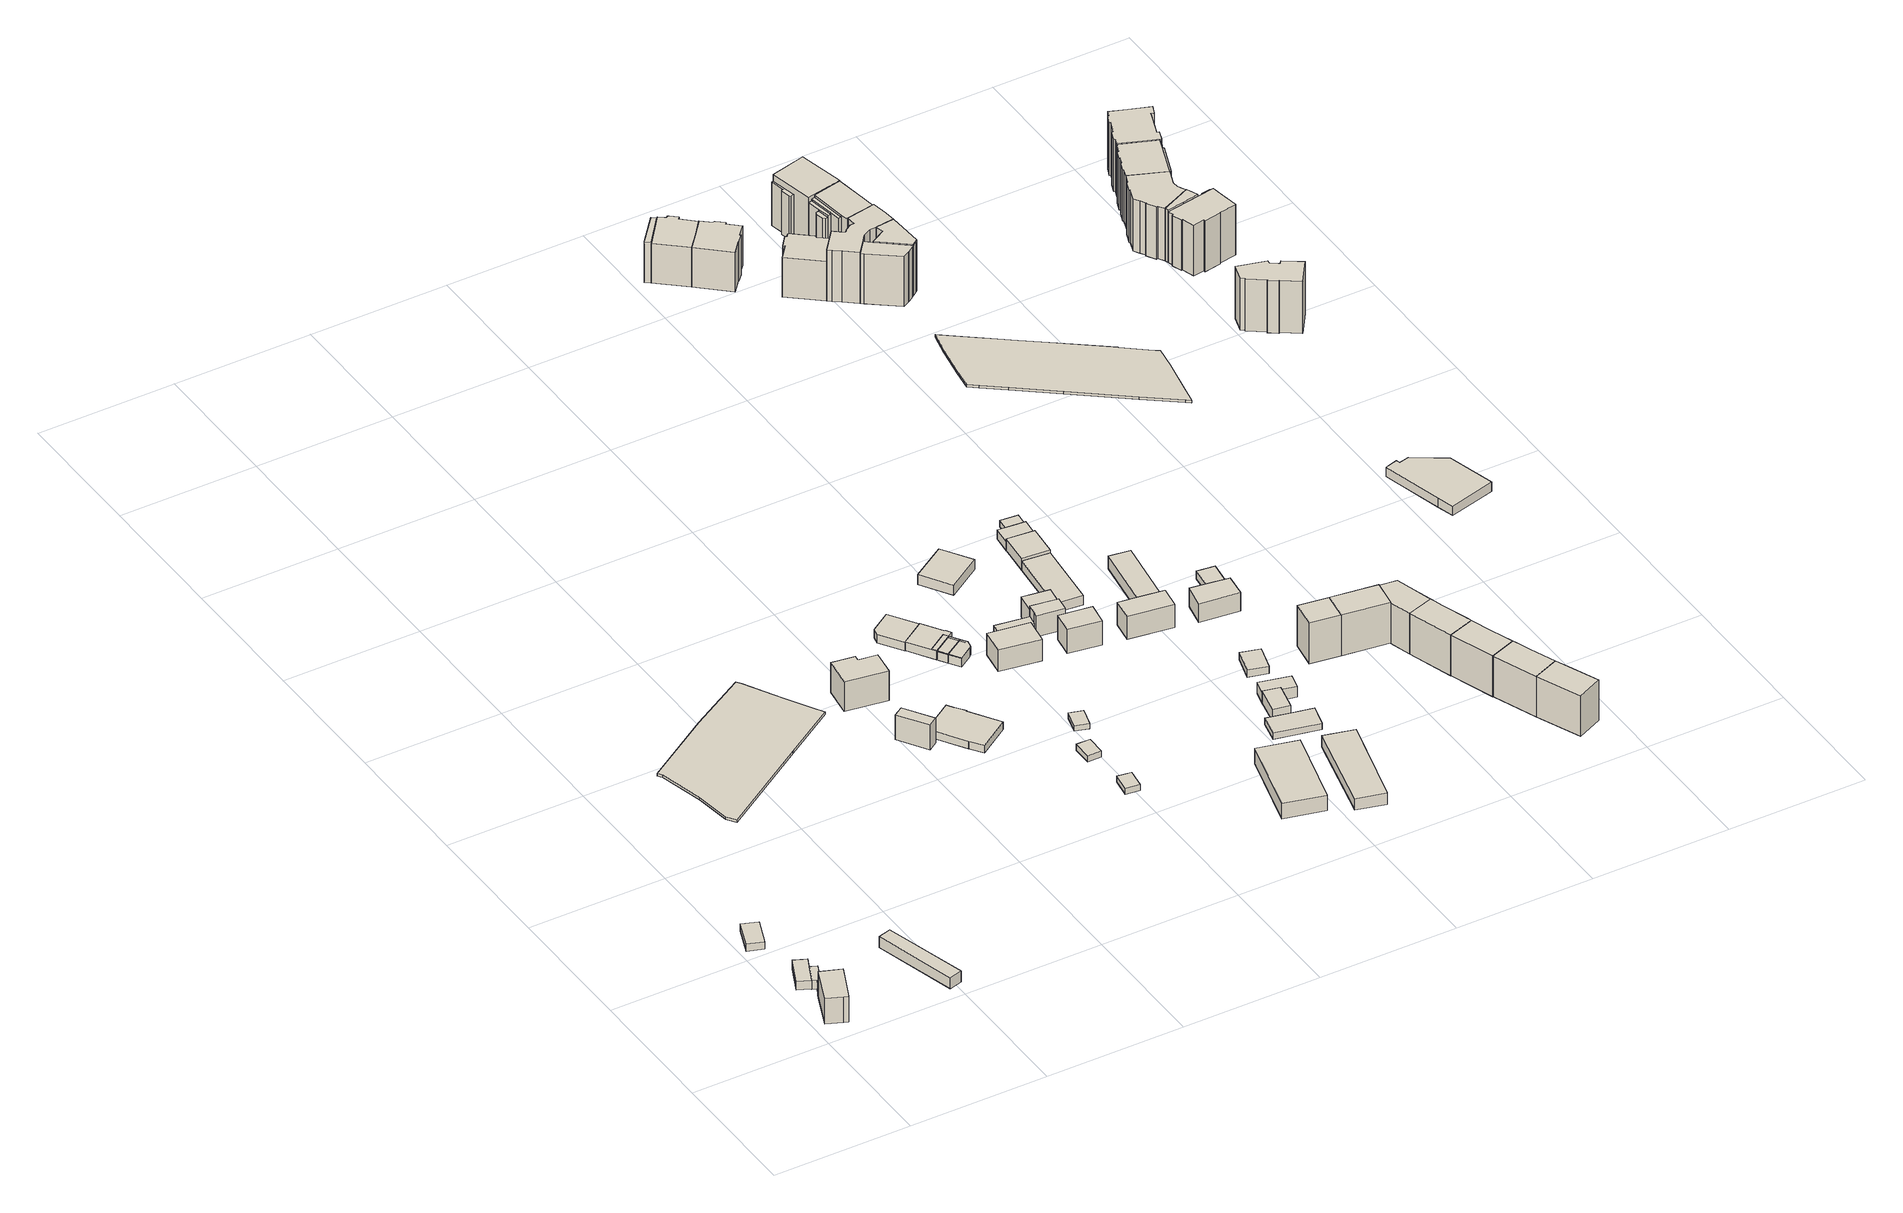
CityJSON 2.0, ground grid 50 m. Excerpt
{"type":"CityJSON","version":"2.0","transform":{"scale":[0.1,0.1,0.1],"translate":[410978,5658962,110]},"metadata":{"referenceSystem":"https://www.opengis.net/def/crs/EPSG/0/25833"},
"CityObjects":{
"building1":{"type":"Building","attributes":{"Dachtyp_tdc":"tdcPolyFlatRoof","Gemeindeschluessel":14612000,"Dachneigung":9.3,"QualitaetDacherkennung":70,"Geometrietyp2DReferenz":"3000","measuredHeight":10.8,"function":"31001_9998","roofType":"2100"},"geometry":[{"type":"Solid","lod":"1","boundaries":[[[[0,1,2,3,4]],[[5,6,7,8,9]],[[4,6,5,0]],[[3,7,6,4]],[[2,8,7,3]],[[1,9,8,2]],[[0,5,9,1]]]]}]},
"building2":{"type":"Building","attributes":{"Dachtyp_tdc":"tdcPolyFlatRoof","Gemeindeschluessel":14612000,"Dachneigung":4.82,"QualitaetDacherkennung":86,"Geometrietyp2DReferenz":"3000","measuredHeight":3.58,"function":"31001_2463","roofType":"2100"},"geometry":[{"type":"Solid","lod":"1","boundaries":[[[[10,11,12,13,14]],[[15,16,17,18,19]],[[14,16,15,10]],[[13,17,16,14]],[[12,18,17,13]],[[11,19,18,12]],[[10,15,19,11]]]]}]},
"building3":{"type":"Building","attributes":{"Dachtyp_tdc":"tdcPolyFlatRoof","Gemeindeschluessel":14612000,"Dachneigung":3.99,"QualitaetDacherkennung":54,"Geometrietyp2DReferenz":"3000","measuredHeight":3.88,"function":"31001_2000","roofType":"2100"},"geometry":[{"type":"Solid","lod":"1","boundaries":[[[[20,21,22,23,24,25,26,27,28]],[[29,30,31,32,33,34,35,36,37]],[[28,30,29,20]],[[27,31,30,28]],[[26,32,31,27]],[[25,33,32,26]],[[24,34,33,25]],[[23,35,34,24]],[[22,36,35,23]],[[21,37,36,22]],[[20,29,37,21]]]]}]},
"building4":{"type":"Building","attributes":{"Dachtyp_tdc":"tdcPolyFlatRoof","Gemeindeschluessel":14612000,"Dachneigung":4.77,"QualitaetDacherkennung":77,"Geometrietyp2DReferenz":"3000","measuredHeight":3,"function":"31001_9998","roofType":"2100"},"geometry":[{"type":"Solid","lod":"1","boundaries":[[[[38,39,40,41]],[[42,43,44,45]],[[41,43,42,38]],[[40,44,43,41]],[[39,45,44,40]],[[38,42,45,39]]]]}]},
"building5":{"type":"Building","attributes":{"Gemeindeschluessel":14612000,"Dachneigung":63.95,"Dachorientierung":164.66,"MittlereTraufHoehe":118.32,"QualitaetDacherkennung":100,"ObjektHoehe":4.89,"BodenHoehe":114.62,"Geometrietyp2DReferenz":"3000","AbsoluteHoehe":119.51,"Dachflaeche":168.24,"measuredHeight":4.89,"function":"31001_9998","roofType":"3100","storeysAboveGround":2},"geometry":[{"type":"Solid","lod":"1","boundaries":[[[[46,47,48,49]],[[50,51,52,53]],[[49,51,50,46]],[[48,52,51,49]],[[47,53,52,48]],[[46,50,53,47]]]]}]},
"building6":{"type":"Building","attributes":{"Stand_DGM":"2016","Stand_Basis-DLM":"2021","Gemeindeschluessel":"14612000","ObjektHoehe":1,"Stand_Laserscan":"2016","BodenHoehe":115.1,"Stand_3D-Stadtmodell":"2023","Geometrietyp2DReferenz":3000,"AbsoluteHoehe":116.1,"measuredHeight":1,"function":"53001_1800","roofType":"9999"},"geometry":[{"type":"Solid","lod":"1","boundaries":[[[[54,55,56,57,58,59,60,61,62,63,64,65]],[[66,67,68,69,70,71,72,73,74,75,76,77]],[[65,67,66,54]],[[64,68,67,65]],[[63,69,68,64]],[[62,70,69,63]],[[61,71,70,62]],[[60,72,71,61]],[[59,73,72,60]],[[58,74,73,59]],[[57,75,74,58]],[[56,76,75,57]],[[55,77,76,56]],[[54,66,77,55]]]]}]},
"building7":{"type":"Building","attributes":{"Dachtyp_tdc":"tdcFreeFormRoof","Gemeindeschluessel":14612000,"Dachneigung":19.85,"QualitaetDacherkennung":76,"Geometrietyp2DReferenz":"3000","measuredHeight":10.21,"function":"31001_9998","roofType":"5000"},"geometry":[{"type":"Solid","lod":"1","boundaries":[[[[78,79,80,81,82]],[[83,84,85,86,87]],[[82,84,83,78]],[[81,85,84,82]],[[80,86,85,81]],[[79,87,86,80]],[[78,83,87,79]]]]}]},
"building8":{"type":"Building","attributes":{"Dachtyp_tdc":"tdcFreeFormRoof","Gemeindeschluessel":14612000,"Dachneigung":33.73,"QualitaetDacherkennung":80,"Geometrietyp2DReferenz":"3000","measuredHeight":13.21,"function":"31001_9998","roofType":"5000"},"geometry":[{"type":"Solid","lod":"1","boundaries":[[[[88,89,90,91,92,93,94]],[[95,96,97,98,99,100,101]],[[94,96,95,88]],[[93,97,96,94]],[[92,98,97,93]],[[91,99,98,92]],[[90,100,99,91]],[[89,101,100,90]],[[88,95,101,89]]]]}]},
"building9":{"type":"Building","attributes":{"Dachtyp_tdc":"tdcPolyFlatRoof","Gemeindeschluessel":14612000,"Dachneigung":6.18,"QualitaetDacherkennung":59,"Geometrietyp2DReferenz":"3000","measuredHeight":3.46,"function":"31001_9998","roofType":"2100"},"geometry":[{"type":"Solid","lod":"1","boundaries":[[[[102,103,104,105,106]],[[107,108,109,110,111]],[[106,108,107,102]],[[105,109,108,106]],[[104,110,109,105]],[[103,111,110,104]],[[102,107,111,103]]]]}]},
"building10":{"type":"Building","attributes":{"Dachtyp_tdc":"tdcPolyFlatRoof","Gemeindeschluessel":14612000,"Dachneigung":0,"QualitaetDacherkennung":0,"Geometrietyp2DReferenz":"3000","BezugspunktDach":"2000","measuredHeight":3,"function":"31001_9998"},"geometry":[{"type":"Solid","lod":"1","boundaries":[[[[112,113,114,115,116,117,118,119,120,121]],[[122,123,124,125,126,127,128,129,130,131]],[[121,123,122,112]],[[120,124,123,121]],[[119,125,124,120]],[[118,126,125,119]],[[117,127,126,118]],[[116,128,127,117]],[[115,129,128,116]],[[114,130,129,115]],[[113,131,130,114]],[[112,122,131,113]]]]}]},
"building11":{"type":"Building","attributes":{"Dachtyp_tdc":"tdcPolyFlatRoof","Gemeindeschluessel":14612000,"Dachneigung":2.99,"QualitaetDacherkennung":82,"Geometrietyp2DReferenz":"3000","measuredHeight":2.44,"function":"31001_9998","roofType":"2100"},"geometry":[{"type":"Solid","lod":"1","boundaries":[[[[132,133,134,135]],[[136,137,138,139]],[[135,137,136,132]],[[134,138,137,135]],[[133,139,138,134]],[[132,136,139,133]]]]}]},
"building12":{"type":"Building","attributes":{"Dachtyp_tdc":"tdcGableRoof","Gemeindeschluessel":14612000,"Dachneigung":15.56,"QualitaetDacherkennung":71,"Geometrietyp2DReferenz":"3000","measuredHeight":3.1,"function":"31001_9998","roofType":"3100"},"geometry":[{"type":"Solid","lod":"1","boundaries":[[[[140,141,142,143]],[[144,145,146,147]],[[143,145,144,140]],[[142,146,145,143]],[[141,147,146,142]],[[140,144,147,141]]]]}]},
"building13":{"type":"Building","attributes":{"Dachtyp_tdc":"tdcPolyFlatRoof","Gemeindeschluessel":14612000,"Dachneigung":0,"QualitaetDacherkennung":63,"Geometrietyp2DReferenz":"3000","measuredHeight":3.49,"function":"31001_9998","roofType":"1000"},"geometry":[{"type":"Solid","lod":"1","boundaries":[[[[148,149,150,151,152]],[[153,154,155,156,157]],[[152,154,153,148]],[[151,155,154,152]],[[150,156,155,151]],[[149,157,156,150]],[[148,153,157,149]]]]}]},
"building14":{"type":"Building","attributes":{"Gemeindeschluessel":14612000,"Geometrietyp2DReferenz":"3000","function":"31001_9998","roofType":"9999"},"children":["building14-1","building14-2"]},
"building14-1":{"type":"BuildingPart","attributes":{"Dachtyp_tdc":"tdcPolyFlatRoof","Dachneigung":3.16,"QualitaetDacherkennung":79,"Geometrietyp2DReferenz":"3000","measuredHeight":3.75,"roofType":"2100"},"parents":["building14"],"geometry":[{"type":"Solid","lod":"1","boundaries":[[[[158,159,160,161,162,163,164]],[[165,166,167,168,169,170,171]],[[164,166,165,158]],[[163,167,166,164]],[[162,168,167,163]],[[161,169,168,162]],[[160,170,169,161]],[[159,171,170,160]],[[158,165,171,159]]]]}]},
"building14-2":{"type":"BuildingPart","attributes":{"Dachtyp_tdc":"tdcPolyFlatRoof","Dachneigung":0,"QualitaetDacherkennung":33,"Geometrietyp2DReferenz":"3000","measuredHeight":3.38,"roofType":"1000"},"parents":["building14"],"geometry":[{"type":"Solid","lod":"1","boundaries":[[[[172,173,174,175,176]],[[177,170,169,178,179]],[[176,170,177,172]],[[175,169,170,176]],[[174,178,169,175]],[[173,179,178,174]],[[172,177,179,173]]]]}]},
"building15":{"type":"Building","attributes":{"Gemeindeschluessel":14612000,"Dachneigung":90,"Dachorientierung":0,"MittlereTraufHoehe":114.57,"QualitaetDacherkennung":99,"ObjektHoehe":3.33,"BodenHoehe":111.24,"Geometrietyp2DReferenz":"3000","AbsoluteHoehe":114.57,"Dachflaeche":49.45,"measuredHeight":3.33,"function":"31001_9998","roofType":"1000","storeysAboveGround":1},"geometry":[{"type":"Solid","lod":"1","boundaries":[[[[180,181,182,183]],[[184,185,186,187]],[[183,185,184,180]],[[182,186,185,183]],[[181,187,186,182]],[[180,184,187,181]]]]}]},
"building16":{"type":"Building","attributes":{"Dachtyp_tdc":"tdcGableRoof","Gemeindeschluessel":14612000,"Dachneigung":10.05,"QualitaetDacherkennung":52,"Geometrietyp2DReferenz":"3000","measuredHeight":2.53,"function":"31001_9998","roofType":"3100"},"geometry":[{"type":"Solid","lod":"1","boundaries":[[[[188,189,190,191]],[[192,193,194,195]],[[191,193,192,188]],[[190,194,193,191]],[[189,195,194,190]],[[188,192,195,189]]]]}]},
"building17":{"type":"Building","attributes":{"Gemeindeschluessel":14612000,"Dachneigung":90,"Dachorientierung":0,"MittlereTraufHoehe":114.57,"QualitaetDacherkennung":31,"ObjektHoehe":3.17,"BodenHoehe":111.41,"Geometrietyp2DReferenz":"3000","AbsoluteHoehe":114.57,"Dachflaeche":37.39,"measuredHeight":3.17,"function":"31001_9998","roofType":"1000","storeysAboveGround":1},"geometry":[{"type":"Solid","lod":"1","boundaries":[[[[180,196,197,198,181]],[[199,200,201,202,203]],[[181,200,199,180]],[[198,201,200,181]],[[197,202,201,198]],[[196,203,202,197]],[[180,199,203,196]]]]}]},
"building18":{"type":"Building","attributes":{"Dachtyp_tdc":"tdcHipRoof","Gemeindeschluessel":14612000,"Dachneigung":33.23,"QualitaetDacherkennung":88,"Geometrietyp2DReferenz":"3000","measuredHeight":10.03,"function":"31001_9998","roofType":"3200"},"geometry":[{"type":"Solid","lod":"1","boundaries":[[[[204,205,206,207]],[[208,209,210,211]],[[207,209,208,204]],[[206,210,209,207]],[[205,211,210,206]],[[204,208,211,205]]]]}]},
"building19":{"type":"Building","attributes":{"Dachtyp_tdc":"tdcPolyFlatRoof","Gemeindeschluessel":14612000,"Dachneigung":15.17,"QualitaetDacherkennung":68,"Geometrietyp2DReferenz":"3000","measuredHeight":4.68,"function":"31001_9998","roofType":"2100"},"geometry":[{"type":"Solid","lod":"1","boundaries":[[[[212,213,214,215,216]],[[217,218,219,220,221]],[[216,218,217,212]],[[215,219,218,216]],[[214,220,219,215]],[[213,221,220,214]],[[212,217,221,213]]]]}]},
"building20":{"type":"Building","attributes":{"Dachtyp_tdc":"tdcGableRoof","Gemeindeschluessel":14612000,"Dachneigung":10.01,"QualitaetDacherkennung":70,"Geometrietyp2DReferenz":"3000","measuredHeight":6.68,"function":"31001_2000","roofType":"3100"},"geometry":[{"type":"Solid","lod":"1","boundaries":[[[[222,223,224,225]],[[226,227,228,229]],[[225,227,226,222]],[[224,228,227,225]],[[223,229,228,224]],[[222,226,229,223]]]]}]},
"building21":{"type":"Building","attributes":{"Dachtyp_tdc":"tdcGableRoof","Gemeindeschluessel":14612000,"Dachneigung":13.99,"QualitaetDacherkennung":88,"Geometrietyp2DReferenz":"3000","measuredHeight":4.69,"function":"31001_9998","roofType":"3100"},"geometry":[{"type":"Solid","lod":"1","boundaries":[[[[230,231,232,233]],[[234,235,236,237]],[[233,235,234,230]],[[232,236,235,233]],[[231,237,236,232]],[[230,234,237,231]]]]}]},
"building22":{"type":"Building","attributes":{"Dachtyp_tdc":"tdcPolyFlatRoof","Gemeindeschluessel":14612000,"Dachneigung":30.68,"QualitaetDacherkennung":67,"Geometrietyp2DReferenz":"3000","measuredHeight":10.01,"function":"31001_9998","roofType":"2100"},"geometry":[{"type":"Solid","lod":"1","boundaries":[[[[238,239,240,241,242,243]],[[244,221,220,245,246,247]],[[243,221,244,238]],[[242,220,221,243]],[[241,245,220,242]],[[240,246,245,241]],[[239,247,246,240]],[[238,244,247,239]]]]}]},
"building23":{"type":"Building","attributes":{"Dachtyp_tdc":"tdcPolyFlatRoof","Gemeindeschluessel":14612000,"Dachneigung":22.84,"QualitaetDacherkennung":66,"Geometrietyp2DReferenz":"3000","measuredHeight":11.14,"function":"31001_9998","roofType":"2100"},"geometry":[{"type":"Solid","lod":"1","boundaries":[[[[248,249,250,251]],[[252,253,254,255]],[[251,253,252,248]],[[250,254,253,251]],[[249,255,254,250]],[[248,252,255,249]]]]}]},
"building24":{"type":"Building","attributes":{"Dachtyp_tdc":"tdcPolyFlatRoof","Gemeindeschluessel":14612000,"Dachneigung":15.05,"QualitaetDacherkennung":83,"Geometrietyp2DReferenz":"3000","measuredHeight":9.01,"function":"31001_9998","roofType":"2100"},"geometry":[{"type":"Solid","lod":"1","boundaries":[[[[256,257,258,259,260]],[[261,262,263,264,265]],[[260,262,261,256]],[[259,263,262,260]],[[258,264,263,259]],[[257,265,264,258]],[[256,261,265,257]]]]}]},
"building25":{"type":"Building","attributes":{"Dachtyp_tdc":"tdcPolyFlatRoof","Gemeindeschluessel":14612000,"Dachneigung":0,"QualitaetDacherkennung":96,"Geometrietyp2DReferenz":"3000","measuredHeight":4.38,"function":"31001_2000","roofType":"1000"},"geometry":[{"type":"Solid","lod":"1","boundaries":[[[[266,267,268,269]],[[270,271,272,273]],[[269,271,270,266]],[[268,272,271,269]],[[267,273,272,268]],[[266,270,273,267]]]]}]},
"building26":{"type":"Building","attributes":{"Dachtyp_tdc":"tdcPolyFlatRoof","Gemeindeschluessel":14612000,"Dachneigung":5.4,"QualitaetDacherkennung":76,"Geometrietyp2DReferenz":"3000","measuredHeight":2.83,"function":"31001_2000","roofType":"2100"},"geometry":[{"type":"Solid","lod":"1","boundaries":[[[[274,275,276,277,278,279]],[[280,281,282,283,284,285]],[[279,281,280,274]],[[278,282,281,279]],[[277,283,282,278]],[[276,284,283,277]],[[275,285,284,276]],[[274,280,285,275]]]]}]},
"building27":{"type":"Building","attributes":{"Dachtyp_tdc":"tdcGableRoof","Gemeindeschluessel":14612000,"Dachneigung":12.05,"QualitaetDacherkennung":86,"Geometrietyp2DReferenz":"3000","measuredHeight":5.23,"function":"31001_2000","roofType":"3100"},"geometry":[{"type":"Solid","lod":"1","boundaries":[[[[286,287,288,289]],[[290,291,292,293]],[[289,291,290,286]],[[288,292,291,289]],[[287,293,292,288]],[[286,290,293,287]]]]}]},
"building28":{"type":"Building","attributes":{"Dachtyp_tdc":"tdcPolyFlatRoof","Gemeindeschluessel":14612000,"Dachneigung":5.54,"QualitaetDacherkennung":93,"Geometrietyp2DReferenz":"3000","measuredHeight":4.15,"function":"31001_9998","roofType":"2100"},"geometry":[{"type":"Solid","lod":"1","boundaries":[[[[294,295,296,297]],[[298,299,300,301]],[[297,299,298,294]],[[296,300,299,297]],[[295,301,300,296]],[[294,298,301,295]]]]}]},
"building29":{"type":"Building","attributes":{"Dachtyp_tdc":"tdcFreeFormRoof","Gemeindeschluessel":14612000,"Dachneigung":37.17,"QualitaetDacherkennung":82,"Geometrietyp2DReferenz":"3000","measuredHeight":10.61,"function":"31001_9998","roofType":"5000"},"geometry":[{"type":"Solid","lod":"1","boundaries":[[[[302,303,304,305,306,307]],[[308,309,310,311,312,313]],[[307,309,308,302]],[[306,310,309,307]],[[305,311,310,306]],[[304,312,311,305]],[[303,313,312,304]],[[302,308,313,303]]]]}]},
"building30":{"type":"Building","attributes":{"Dachtyp_tdc":"tdcPolyFlatRoof","Gemeindeschluessel":14612000,"Dachneigung":0,"QualitaetDacherkennung":72,"Geometrietyp2DReferenz":"3000","measuredHeight":4.23,"function":"31001_2000","roofType":"1000"},"geometry":[{"type":"Solid","lod":"1","boundaries":[[[[314,315,316,317,318]],[[319,320,321,322,323]],[[318,320,319,314]],[[317,321,320,318]],[[316,322,321,317]],[[315,323,322,316]],[[314,319,323,315]]]]}]},
"building31":{"type":"Building","attributes":{"Dachtyp_tdc":"tdcGableRoof","Gemeindeschluessel":14612000,"Dachneigung":10.08,"QualitaetDacherkennung":90,"Geometrietyp2DReferenz":"3000","measuredHeight":5.21,"function":"31001_9998","roofType":"3100"},"geometry":[{"type":"Solid","lod":"1","boundaries":[[[[324,325,326,327]],[[301,300,328,329]],[[327,300,301,324]],[[326,328,300,327]],[[325,329,328,326]],[[324,301,329,325]]]]}]},
"building32":{"type":"Building","attributes":{"Dachtyp_tdc":"tdcPolyFlatRoof","Gemeindeschluessel":14612000,"Dachneigung":4.91,"QualitaetDacherkennung":85,"Geometrietyp2DReferenz":"3000","measuredHeight":4.19,"function":"31001_9998","roofType":"2100"},"geometry":[{"type":"Solid","lod":"1","boundaries":[[[[330,331,332,333,334,335]],[[336,337,338,339,340,341]],[[335,337,336,330]],[[334,338,337,335]],[[333,339,338,334]],[[332,340,339,333]],[[331,341,340,332]],[[330,336,341,331]]]]}]},
"building33":{"type":"Building","attributes":{"Dachtyp_tdc":"tdcPolyFlatRoof","Gemeindeschluessel":14612000,"Dachneigung":0,"QualitaetDacherkennung":85,"Geometrietyp2DReferenz":"3000","measuredHeight":2.85,"function":"31001_2000","roofType":"1000"},"geometry":[{"type":"Solid","lod":"1","boundaries":[[[[342,343,344,345]],[[346,347,348,349]],[[345,347,346,342]],[[344,348,347,345]],[[343,349,348,344]],[[342,346,349,343]]]]}]},
"building34":{"type":"Building","attributes":{"Dachtyp_tdc":"tdcPolyFlatRoof","Gemeindeschluessel":14612000,"Dachneigung":4.63,"QualitaetDacherkennung":83,"Geometrietyp2DReferenz":"3000","measuredHeight":2.75,"function":"31001_9998","roofType":"2100"},"geometry":[{"type":"Solid","lod":"1","boundaries":[[[[350,351,352,353,354]],[[339,355,356,357,340]],[[354,355,339,350]],[[353,356,355,354]],[[352,357,356,353]],[[351,340,357,352]],[[350,339,340,351]]]]}]},
"building35":{"type":"Building","attributes":{"Dachtyp_tdc":"tdcGableRoof","Gemeindeschluessel":14612000,"Dachneigung":37.66,"QualitaetDacherkennung":93,"Geometrietyp2DReferenz":"3000","measuredHeight":6.44,"function":"31001_9998","roofType":"3100"},"geometry":[{"type":"Solid","lod":"1","boundaries":[[[[358,359,360,361]],[[362,363,364,365]],[[361,363,362,358]],[[360,364,363,361]],[[359,365,364,360]],[[358,362,365,359]]]]}]},
"building36":{"type":"Building","attributes":{"Dachtyp_tdc":"tdcPolyFlatRoof","Gemeindeschluessel":14612000,"Dachneigung":0,"QualitaetDacherkennung":0,"Geometrietyp2DReferenz":"3000","BezugspunktDach":"2000","measuredHeight":7.37,"function":"31001_9998"},"geometry":[{"type":"Solid","lod":"1","boundaries":[[[[366,367,368,369,370]],[[371,372,373,374,375]],[[370,372,371,366]],[[369,373,372,370]],[[368,374,373,369]],[[367,375,374,368]],[[366,371,375,367]]]]}]},
"building37":{"type":"Building","attributes":{"Dachtyp_tdc":"tdcHipAndGableRoof","Gemeindeschluessel":14612000,"Dachneigung":46.5,"QualitaetDacherkennung":75,"Geometrietyp2DReferenz":"3000","measuredHeight":18.62,"function":"31001_9998","roofType":"5000"},"geometry":[{"type":"Solid","lod":"1","boundaries":[[[[376,377,378,379]],[[380,381,382,383]],[[379,381,380,376]],[[378,382,381,379]],[[377,383,382,378]],[[376,380,383,377]]]]}]},
"building38":{"type":"Building","attributes":{"Dachtyp_tdc":"tdcPolyFlatRoof","Gemeindeschluessel":14612000,"Dachneigung":0,"QualitaetDacherkennung":54,"Geometrietyp2DReferenz":"3000","measuredHeight":3,"function":"31001_9998","roofType":"1000"},"geometry":[{"type":"Solid","lod":"1","boundaries":[[[[384,385,386,387]],[[388,389,390,391]],[[387,389,388,384]],[[386,390,389,387]],[[385,391,390,386]],[[384,388,391,385]]]]}]},
"building39":{"type":"Building","attributes":{"Gemeindeschluessel":14612000,"Geometrietyp2DReferenz":"3000","function":"31001_9998","roofType":"9999"},"children":["building39-1","building39-2"]},
"building39-1":{"type":"BuildingPart","attributes":{"Dachtyp_tdc":"tdcGableRoof","Dachneigung":31.19,"QualitaetDacherkennung":63,"Geometrietyp2DReferenz":"3000","measuredHeight":18.06,"roofType":"3100"},"parents":["building39"],"geometry":[{"type":"Solid","lod":"1","boundaries":[[[[392,393,394,395,396,397,398,399,400,401,402,403,404]],[[405,406,407,408,409,410,411,412,413,414,415,416,417]],[[404,406,405,392]],[[403,407,406,404]],[[402,408,407,403]],[[401,409,408,402]],[[400,410,409,401]],[[399,411,410,400]],[[398,412,411,399]],[[397,413,412,398]],[[396,414,413,397]],[[395,415,414,396]],[[394,416,415,395]],[[393,417,416,394]],[[392,405,417,393]]]]}]},
"building39-2":{"type":"BuildingPart","attributes":{"Dachtyp_tdc":"tdcFreeFormRoof","Dachneigung":30.19,"QualitaetDacherkennung":47,"Geometrietyp2DReferenz":"3000","measuredHeight":18.04,"roofType":"5000"},"parents":["building39"],"geometry":[{"type":"Solid","lod":"1","boundaries":[[[[418,419,420,421,422]],[[414,423,424,425,416]],[[422,423,414,418]],[[421,424,423,422]],[[420,425,424,421]],[[419,416,425,420]],[[418,414,416,419]]]]}]},
"building40":{"type":"Building","attributes":{"Dachtyp_tdc":"tdcGableRoof","Gemeindeschluessel":14612000,"Dachneigung":46.28,"QualitaetDacherkennung":64,"Geometrietyp2DReferenz":"3000","measuredHeight":18.63,"function":"31001_9998","roofType":"3100"},"geometry":[{"type":"Solid","lod":"1","boundaries":[[[[426,427,428,429]],[[430,380,383,431]],[[429,380,430,426]],[[428,383,380,429]],[[427,431,383,428]],[[426,430,431,427]]]]}]},
"building41":{"type":"Building","attributes":{"Dachtyp_tdc":"tdcHipAndGableRoof","Gemeindeschluessel":14612000,"Dachneigung":31.04,"QualitaetDacherkennung":56,"Geometrietyp2DReferenz":"3000","measuredHeight":18.06,"function":"31001_9998","roofType":"5000"},"geometry":[{"type":"Solid","lod":"1","boundaries":[[[[432,433,434,435,436,437,438,439,440,441,442,443,444,445,446]],[[411,447,448,449,450,451,452,453,454,455,456,457,458,413,412]],[[446,447,411,432]],[[445,448,447,446]],[[444,449,448,445]],[[443,450,449,444]],[[442,451,450,443]],[[441,452,451,442]],[[440,453,452,441]],[[439,454,453,440]],[[438,455,454,439]],[[437,456,455,438]],[[436,457,456,437]],[[435,458,457,436]],[[434,413,458,435]],[[433,412,413,434]],[[432,411,412,433]]]]}]},
"building42":{"type":"Building","attributes":{"Dachtyp_tdc":"tdcFreeFormRoof","Gemeindeschluessel":14612000,"Dachneigung":46.42,"QualitaetDacherkennung":66,"Geometrietyp2DReferenz":"3000","measuredHeight":18.73,"function":"31001_9998","roofType":"5000"},"geometry":[{"type":"Solid","lod":"1","boundaries":[[[[459,460,461,462,463,464]],[[465,466,467,468,469,470]],[[464,466,465,459]],[[463,467,466,464]],[[462,468,467,463]],[[461,469,468,462]],[[460,470,469,461]],[[459,465,470,460]]]]}]},
"building43":{"type":"Building","attributes":{"Dachtyp_tdc":"tdcGableRoof","Gemeindeschluessel":14612000,"Dachneigung":46.63,"QualitaetDacherkennung":65,"Geometrietyp2DReferenz":"3000","measuredHeight":18.68,"function":"31001_9998","roofType":"3100"},"geometry":[{"type":"Solid","lod":"1","boundaries":[[[[471,472,473,474,461,460]],[[475,476,477,478,479,480]],[[460,476,475,471]],[[461,477,476,460]],[[474,478,477,461]],[[473,479,478,474]],[[472,480,479,473]],[[471,475,480,472]]]]}]},
"building44":{"type":"Building","attributes":{"Dachtyp_tdc":"tdcFreeFormRoof","Gemeindeschluessel":14612000,"Dachneigung":46.8,"QualitaetDacherkennung":55,"Geometrietyp2DReferenz":"3000","measuredHeight":18.44,"function":"31001_9998","roofType":"5000"},"geometry":[{"type":"Solid","lod":"1","boundaries":[[[[481,482,483,484,485,486]],[[487,488,489,490,466,465]],[[486,488,487,481]],[[485,489,488,486]],[[484,490,489,485]],[[483,466,490,484]],[[482,465,466,483]],[[481,487,465,482]]]]}]},
"building45":{"type":"Building","attributes":{"Dachtyp_tdc":"tdcFreeFormRoof","Gemeindeschluessel":14612000,"Dachneigung":46.51,"QualitaetDacherkennung":65,"Geometrietyp2DReferenz":"3000","measuredHeight":18.64,"function":"31001_9998","roofType":"5000"},"geometry":[{"type":"Solid","lod":"1","boundaries":[[[[491,492,493,494,495,496,497]],[[498,499,500,501,502,503,504]],[[497,499,498,491]],[[496,500,499,497]],[[495,501,500,496]],[[494,502,501,495]],[[493,503,502,494]],[[492,504,503,493]],[[491,498,504,492]]]]}]},
"building46":{"type":"Building","attributes":{"Dachtyp_tdc":"tdcGableRoof","Gemeindeschluessel":14612000,"Dachneigung":45.55,"QualitaetDacherkennung":65,"Geometrietyp2DReferenz":"3000","measuredHeight":18.66,"function":"31001_9998","roofType":"3100"},"geometry":[{"type":"Solid","lod":"1","boundaries":[[[[491,505,506,507,508,492]],[[498,504,509,510,511,512]],[[492,504,498,491]],[[508,509,504,492]],[[507,510,509,508]],[[506,511,510,507]],[[505,512,511,506]],[[491,498,512,505]]]]}]},
"building47":{"type":"Building","attributes":{"Dachtyp_tdc":"tdcFreeFormRoof","Gemeindeschluessel":14612000,"Dachneigung":29,"QualitaetDacherkennung":62,"Geometrietyp2DReferenz":"3000","measuredHeight":17.54,"function":"31001_9998","roofType":"5000"},"geometry":[{"type":"Solid","lod":"1","boundaries":[[[[513,514,515,516,517,518,519,520,521,522,523,524,525,526]],[[527,528,529,530,531,532,533,534,535,536,537,538,539,540]],[[526,528,527,513]],[[525,529,528,526]],[[524,530,529,525]],[[523,531,530,524]],[[522,532,531,523]],[[521,533,532,522]],[[520,534,533,521]],[[519,535,534,520]],[[518,536,535,519]],[[517,537,536,518]],[[516,538,537,517]],[[515,539,538,516]],[[514,540,539,515]],[[513,527,540,514]]]]}]},
"building48":{"type":"Building","attributes":{"Dachtyp_tdc":"tdcFreeFormRoof","Gemeindeschluessel":14612000,"Dachneigung":43.01,"QualitaetDacherkennung":16,"Geometrietyp2DReferenz":"3000","measuredHeight":22.32,"function":"31001_9998","roofType":"5000"},"geometry":[{"type":"Solid","lod":"1","boundaries":[[[[541,542,543,544,545,546,547,548,549,550,551,552,553,554,555,556,557]],[[558,559,560,561,562,563,564,565,566,567,568,538,537,569,570,571,572]],[[557,559,558,541]],[[556,560,559,557]],[[555,561,560,556]],[[554,562,561,555]],[[553,563,562,554]],[[552,564,563,553]],[[551,565,564,552]],[[550,566,565,551]],[[549,567,566,550]],[[548,568,567,549]],[[547,538,568,548]],[[546,537,538,547]],[[545,569,537,546]],[[544,570,569,545]],[[543,571,570,544]],[[542,572,571,543]],[[541,558,572,542]]]]}]},
"building49":{"type":"Building","attributes":{"Gemeindeschluessel":14612000,"Geometrietyp2DReferenz":"3000","function":"31001_9998","roofType":"9999"},"children":["building49-1","building49-2"]},
"building49-1":{"type":"BuildingPart","attributes":{"Dachtyp_tdc":"tdcHipAndGableRoof","Dachneigung":33.82,"QualitaetDacherkennung":53,"Geometrietyp2DReferenz":"3000","measuredHeight":21.51,"roofType":"5000"},"parents":["building49"],"geometry":[{"type":"Solid","lod":"1","boundaries":[[[[573,574,575,576,577,578,579,580,581,582,583,584,585]],[[586,565,587,588,589,590,591,592,593,594,595,596,566]],[[585,565,586,573]],[[584,587,565,585]],[[583,588,587,584]],[[582,589,588,583]],[[581,590,589,582]],[[580,591,590,581]],[[579,592,591,580]],[[578,593,592,579]],[[577,594,593,578]],[[576,595,594,577]],[[575,596,595,576]],[[574,566,596,575]],[[573,586,566,574]]]]}]},
"building49-2":{"type":"BuildingPart","attributes":{"Dachtyp_tdc":"tdcFreeFormRoof","Dachneigung":46.9,"QualitaetDacherkennung":15,"Geometrietyp2DReferenz":"3000","measuredHeight":22.3,"roofType":"5000"},"parents":["building49"],"geometry":[{"type":"Solid","lod":"1","boundaries":[[[[555,554,597,598,599,600,601,602]],[[561,603,589,604,588,587,605,562]],[[602,603,561,555]],[[601,589,603,602]],[[600,604,589,601]],[[599,588,604,600]],[[598,587,588,599]],[[597,605,587,598]],[[554,562,605,597]],[[555,561,562,554]]]]}]},
"building50":{"type":"Building","attributes":{"Stand_DGM":"2016","Stand_Basis-DLM":"2021","Gemeindeschluessel":"14612000","ObjektHoehe":1,"Stand_Laserscan":"2016","BodenHoehe":113.62,"Stand_3D-Stadtmodell":"2023","Geometrietyp2DReferenz":3000,"AbsoluteHoehe":114.62,"measuredHeight":1,"function":"53001_1800","roofType":"9999"},"geometry":[{"type":"Solid","lod":"1","boundaries":[[[[606,607,608,609,610,611,612,613,614,615,616,617,618,619,620,621,622,623,624,625]],[[626,627,628,629,630,631,632,633,634,635,636,637,638,639,640,641,642,643,644,645]],[[625,627,626,606]],[[624,628,627,625]],[[623,629,628,624]],[[622,630,629,623]],[[621,631,630,622]],[[620,632,631,621]],[[619,633,632,620]],[[618,634,633,619]],[[617,635,634,618]],[[616,636,635,617]],[[615,637,636,616]],[[614,638,637,615]],[[613,639,638,614]],[[612,640,639,613]],[[611,641,640,612]],[[610,642,641,611]],[[609,643,642,610]],[[608,644,643,609]],[[607,645,644,608]],[[606,626,645,607]]]]}]},
"building51":{"type":"Building","attributes":{"Gemeindeschluessel":14612000,"Geometrietyp2DReferenz":"3000","function":"31001_9998","roofType":"9999"},"children":["building51-1","building51-2","building51-3","building51-4"]},
"building51-1":{"type":"BuildingPart","attributes":{"Dachtyp_tdc":"tdcGableRoof","Dachneigung":32.2,"QualitaetDacherkennung":70,"Geometrietyp2DReferenz":"3000","measuredHeight":21.59,"roofType":"3100"},"parents":["building51"],"geometry":[{"type":"Solid","lod":"1","boundaries":[[[[646,647,648,649,650]],[[559,558,651,652,653]],[[650,558,559,646]],[[649,651,558,650]],[[648,652,651,649]],[[647,653,652,648]],[[646,559,653,647]]]]}]},
"building51-2":{"type":"BuildingPart","attributes":{"Dachtyp_tdc":"tdcPolyFlatRoof","Dachneigung":32.59,"QualitaetDacherkennung":52,"Geometrietyp2DReferenz":"3000","measuredHeight":18.29,"roofType":"2100"},"parents":["building51"],"geometry":[{"type":"Solid","lod":"1","boundaries":[[[[654,655,656,657,658]],[[659,660,661,662,663]],[[658,660,659,654]],[[657,661,660,658]],[[656,662,661,657]],[[655,663,662,656]],[[654,659,663,655]]]]}]},
"building51-3":{"type":"BuildingPart","attributes":{"Dachtyp_tdc":"tdcFreeFormRoof","Dachneigung":47.31,"QualitaetDacherkennung":24,"Geometrietyp2DReferenz":"3000","measuredHeight":17.57,"roofType":"5000"},"parents":["building51"],"geometry":[{"type":"Solid","lod":"1","boundaries":[[[[664,665,666,667,668,669]],[[670,671,661,660,672,673]],[[669,671,670,664]],[[668,661,671,669]],[[667,660,661,668]],[[666,672,660,667]],[[665,673,672,666]],[[664,670,673,665]]]]}]},
"building51-4":{"type":"BuildingPart","attributes":{"Dachtyp_tdc":"tdcPolyFlatRoof","Dachneigung":33.62,"QualitaetDacherkennung":45,"Geometrietyp2DReferenz":"3000","measuredHeight":19.1,"roofType":"2100"},"parents":["building51"],"geometry":[{"type":"Solid","lod":"1","boundaries":[[[[674,675,676,677,678]],[[663,652,651,679,659]],[[678,652,663,674]],[[677,651,652,678]],[[676,679,651,677]],[[675,659,679,676]],[[674,663,659,675]]]]}]},
"building52":{"type":"Building","attributes":{"Gemeindeschluessel":14612000,"Geometrietyp2DReferenz":"3000","function":"31001_9998","roofType":"9999"},"children":["building52-1","building52-2"]},
"building52-1":{"type":"BuildingPart","attributes":{"Dachtyp_tdc":"tdcGableRoof","Dachneigung":29.77,"QualitaetDacherkennung":67,"Geometrietyp2DReferenz":"3000","measuredHeight":21.8,"roofType":"3100"},"parents":["building52"],"geometry":[{"type":"Solid","lod":"1","boundaries":[[[[680,681,682,683]],[[684,653,662,685]],[[683,653,684,680]],[[682,662,653,683]],[[681,685,662,682]],[[680,684,685,681]]]]}]},
"building52-2":{"type":"BuildingPart","attributes":{"Dachtyp_tdc":"tdcFreeFormRoof","Dachneigung":74.6,"QualitaetDacherkennung":23,"Geometrietyp2DReferenz":"3000","measuredHeight":18.67,"roofType":"5000"},"parents":["building52"],"geometry":[{"type":"Solid","lod":"1","boundaries":[[[[686,687,688,689,690,691,692,693]],[[694,685,695,696,697,698,699,700]],[[693,685,694,686]],[[692,695,685,693]],[[691,696,695,692]],[[690,697,696,691]],[[689,698,697,690]],[[688,699,698,689]],[[687,700,699,688]],[[686,694,700,687]]]]}]},
"building53":{"type":"Building","attributes":{"Dachtyp_tdc":"tdcPolyFlatRoof","Gemeindeschluessel":14612000,"Dachneigung":0,"QualitaetDacherkennung":87,"Geometrietyp2DReferenz":"3000","measuredHeight":3.7,"function":"31001_2000","roofType":"1000"},"geometry":[{"type":"Solid","lod":"1","boundaries":[[[[701,702,703,704,705,706,707,708,709]],[[710,711,712,713,714,715,716,717,718]],[[709,711,710,701]],[[708,712,711,709]],[[707,713,712,708]],[[706,714,713,707]],[[705,715,714,706]],[[704,716,715,705]],[[703,717,716,704]],[[702,718,717,703]],[[701,710,718,702]]]]}]},
"building54":{"type":"Building","attributes":{"Dachtyp_tdc":"tdcFreeFormRoof","Gemeindeschluessel":14612000,"Dachneigung":45.41,"QualitaetDacherkennung":49,"Geometrietyp2DReferenz":"3000","measuredHeight":23.49,"function":"31001_9998","roofType":"5000"},"geometry":[{"type":"Solid","lod":"1","boundaries":[[[[719,720,721,722,723,724,725,726,727,728,729,730,731,732]],[[733,734,735,736,737,738,739,740,741,742,743,744,745,746]],[[732,734,733,719]],[[731,735,734,732]],[[730,736,735,731]],[[729,737,736,730]],[[728,738,737,729]],[[727,739,738,728]],[[726,740,739,727]],[[725,741,740,726]],[[724,742,741,725]],[[723,743,742,724]],[[722,744,743,723]],[[721,745,744,722]],[[720,746,745,721]],[[719,733,746,720]]]]}]},
"building55":{"type":"Building","attributes":{"Dachtyp_tdc":"tdcFreeFormRoof","Gemeindeschluessel":14612000,"Dachneigung":31.26,"QualitaetDacherkennung":33,"Geometrietyp2DReferenz":"3000","measuredHeight":22.98,"function":"31001_9998","roofType":"5000"},"geometry":[{"type":"Solid","lod":"1","boundaries":[[[[747,748,749,750,751,752,753,754,755,756,757,758,759,760,761,762,763]],[[764,765,766,767,768,769,770,771,772,773,774,775,776,777,778,779,780]],[[763,765,764,747]],[[762,766,765,763]],[[761,767,766,762]],[[760,768,767,761]],[[759,769,768,760]],[[758,770,769,759]],[[757,771,770,758]],[[756,772,771,757]],[[755,773,772,756]],[[754,774,773,755]],[[753,775,774,754]],[[752,776,775,753]],[[751,777,776,752]],[[750,778,777,751]],[[749,779,778,750]],[[748,780,779,749]],[[747,764,780,748]]]]}]},
"building56":{"type":"Building","attributes":{"Gemeindeschluessel":14612000,"Geometrietyp2DReferenz":"3000","function":"31001_9998","roofType":"9999"},"children":["building56-1","building56-2","building56-3"]},
"building56-1":{"type":"BuildingPart","attributes":{"Dachtyp_tdc":"tdcHipAndGableRoof","Dachneigung":31.91,"QualitaetDacherkennung":47,"Geometrietyp2DReferenz":"3000","measuredHeight":22.02,"roofType":"5000"},"parents":["building56"],"geometry":[{"type":"Solid","lod":"1","boundaries":[[[[781,782,783,784,785,786,787,788,789,790,791,792,793,794,795,796]],[[797,798,799,800,801,802,803,804,805,806,807,808,809,810,811,812]],[[796,798,797,781]],[[795,799,798,796]],[[794,800,799,795]],[[793,801,800,794]],[[792,802,801,793]],[[791,803,802,792]],[[790,804,803,791]],[[789,805,804,790]],[[788,806,805,789]],[[787,807,806,788]],[[786,808,807,787]],[[785,809,808,786]],[[784,810,809,785]],[[783,811,810,784]],[[782,812,811,783]],[[781,797,812,782]]]]}]},
"building56-2":{"type":"BuildingPart","attributes":{"Dachtyp_tdc":"tdcGableRoof","Dachneigung":44.67,"QualitaetDacherkennung":45,"Geometrietyp2DReferenz":"3000","measuredHeight":23.67,"roofType":"3100"},"parents":["building56"],"geometry":[{"type":"Solid","lod":"1","boundaries":[[[[813,814,815,816,817,818,819]],[[820,767,821,811,822,809,768]],[[819,767,820,813]],[[818,821,767,819]],[[817,811,821,818]],[[816,822,811,817]],[[815,809,822,816]],[[814,768,809,815]],[[813,820,768,814]]]]}]},
"building56-3":{"type":"BuildingPart","attributes":{"Dachtyp_tdc":"tdcPolyFlatRoof","Dachneigung":55.79,"QualitaetDacherkennung":34,"Geometrietyp2DReferenz":"3000","measuredHeight":19.8,"roofType":"2100"},"parents":["building56"],"geometry":[{"type":"Solid","lod":"1","boundaries":[[[[823,824,825,826]],[[827,797,812,828]],[[826,797,827,823]],[[825,812,797,826]],[[824,828,812,825]],[[823,827,828,824]]]]}]},
"building57":{"type":"Building","attributes":{"Gemeindeschluessel":14612000,"Geometrietyp2DReferenz":"3000","function":"31001_9998","roofType":"9999"},"children":["building57-1","building57-2"]},
"building57-1":{"type":"BuildingPart","attributes":{"Dachtyp_tdc":"tdcCutGableRoof","Dachneigung":29.41,"QualitaetDacherkennung":51,"Geometrietyp2DReferenz":"3000","measuredHeight":22.23,"roofType":"9999"},"parents":["building57"],"geometry":[{"type":"Solid","lod":"1","boundaries":[[[[829,830,831,832,833,834,835,836,837,838,839,840,841,842,843,844,845]],[[846,847,780,848,849,779,850,851,852,853,854,855,856,857,858,859,860]],[[845,847,846,829]],[[844,780,847,845]],[[843,848,780,844]],[[842,849,848,843]],[[841,779,849,842]],[[840,850,779,841]],[[839,851,850,840]],[[838,852,851,839]],[[837,853,852,838]],[[836,854,853,837]],[[835,855,854,836]],[[834,856,855,835]],[[833,857,856,834]],[[832,858,857,833]],[[831,859,858,832]],[[830,860,859,831]],[[829,846,860,830]]]]}]},
"building57-2":{"type":"BuildingPart","attributes":{"Dachtyp_tdc":"tdcPolyFlatRoof","Dachneigung":48.27,"QualitaetDacherkennung":42,"Geometrietyp2DReferenz":"3000","measuredHeight":19.36,"roofType":"2100"},"parents":["building57"],"geometry":[{"type":"Solid","lod":"1","boundaries":[[[[861,862,863,864,865,866]],[[867,868,847,846,869,870]],[[866,868,867,861]],[[865,847,868,866]],[[864,846,847,865]],[[863,869,846,864]],[[862,870,869,863]],[[861,867,870,862]]]]}]},
"building58":{"type":"Building","attributes":{"Dachtyp_tdc":"tdcGableRoof","Gemeindeschluessel":14612000,"Dachneigung":41.21,"QualitaetDacherkennung":75,"Geometrietyp2DReferenz":"3000","measuredHeight":24.05,"function":"31001_9998","roofType":"3100"},"geometry":[{"type":"Solid","lod":"1","boundaries":[[[[871,872,873,874,875,876,877,878,879,880,881,882,883,884,885,886,887,888,889]],[[890,891,892,869,893,858,894,895,896,897,898,899,900,901,902,903,904,905,906]],[[889,891,890,871]],[[888,892,891,889]],[[887,869,892,888]],[[886,893,869,887]],[[885,858,893,886]],[[884,894,858,885]],[[883,895,894,884]],[[882,896,895,883]],[[881,897,896,882]],[[880,898,897,881]],[[879,899,898,880]],[[878,900,899,879]],[[877,901,900,878]],[[876,902,901,877]],[[875,903,902,876]],[[874,904,903,875]],[[873,905,904,874]],[[872,906,905,873]],[[871,890,906,872]]]]}]}
},
"vertices":[
[32,76,125],[87,52,125],[102,45,125],[160,177,125],[86,205,125],[32,76,24],[86,205,24],[160,177,24],[102,45,24],[87,52,24],
[92,256,55],[121,320,55],[138,358,55],[94,378,55],[48,276,55],[92,256,21],[48,276,21],[94,378,21],[138,358,21],[121,320,21],
[86,205,57],[160,177,57],[157,235,57],[146,260,57],[131,276,57],[145,308,57],[121,320,57],[92,256,57],[107,248,57],[86,205,20],[107,248,20],[92,256,20],[121,320,20],[145,308,20],[131,276,20],[146,260,20],[157,235,20],[160,177,20],
[48,619,59],[10,519,59],[66,498,59],[105,598,59],[48,619,31],[105,598,31],[66,498,31],[10,519,31],
[450,5,89],[497,18,89],[415,317,89],[368,304,89],[450,5,46],[368,304,46],[415,317,46],[497,18,46],
[225,1422,61],[236,1406,61],[276,1246,61],[294,1118,61],[316,1085,61],[653,1304,61],[843,1425,61],[822,1459,61],[763,1561,61],[693,1687,61],[682,1703,61],[474,1582,61],[225,1422,51],[474,1582,51],[682,1703,51],[693,1687,51],[763,1561,51],[822,1459,51],[843,1425,51],[653,1304,51],[316,1085,51],[294,1118,51],[276,1246,51],[236,1406,51],
[976,1219,132],[1042,1117,132],[1076,1139,132],[1010,1241,132],[993,1230,132],[976,1219,34],[993,1230,34],[1010,1241,34],[1076,1139,34],[1042,1117,34],
[924,1446,134],[1075,1423,134],[1088,1513,134],[1020,1523,134],[1023,1542,134],[976,1549,134],[940,1554,134],[924,1446,17],[940,1554,17],[976,1549,17],[1023,1542,17],[1020,1523,17],[1088,1513,17],[1075,1423,17],
[976,1549,58],[1023,1542,58],[1027,1572,58],[993,1577,58],[979,1574,58],[976,1549,25],[979,1574,25],[993,1577,25],[1027,1572,25],[1023,1542,25],
[1079,1197,50],[1159,1075,50],[1160,1074,50],[1190,1031,50],[1303,1106,50],[1232,1214,50],[1235,1215,50],[1211,1250,50],[1209,1249,50],[1194,1273,50],[1079,1197,20],[1194,1273,20],[1209,1249,20],[1211,1250,20],[1235,1215,20],[1232,1214,20],[1303,1106,20],[1190,1031,20],[1160,1074,20],[1159,1075,20],
[1458,617,45],[1508,610,45],[1518,679,45],[1468,686,45],[1458,617,22],[1468,686,22],[1518,679,22],[1508,610,22],
[1495,825,44],[1495,895,44],[1445,895,44],[1445,825,44],[1495,825,20],[1445,825,20],[1445,895,20],[1495,895,20],
[1203,1707,44],[1256,1627,44],[1344,1685,44],[1280,1782,44],[1208,1734,44],[1203,1707,9],[1208,1734,9],[1280,1782,9],[1344,1685,9],[1256,1627,9],
[1344,1685,46],[1256,1627,46],[1317,1534,46],[1383,1577,46],[1407,1593,46],[1395,1611,46],[1393,1610,46],[1344,1685,11],[1393,1610,11],[1395,1611,11],[1407,1593,11],[1383,1577,11],[1317,1534,11],[1256,1627,11],
[1365,1461,45],[1413,1493,45],[1417,1526,45],[1383,1577,45],[1317,1534,45],[1365,1461,11],[1417,1526,11],[1413,1493,11],
[1340,1502,46],[1410,1547,46],[1378,1597,46],[1308,1551,46],[1340,1502,12],[1308,1551,12],[1378,1597,12],[1410,1547,12],
[1510,1052,40],[1491,985,40],[1539,971,40],[1558,1038,40],[1510,1052,19],[1558,1038,19],[1539,971,19],[1491,985,19],
[1367,1462,46],[1420,1499,46],[1425,1526,46],[1340,1502,14],[1410,1547,14],[1425,1526,14],[1420,1499,14],[1367,1462,14],
[1456,1461,109],[1442,1368,109],[1590,1345,109],[1604,1439,109],[1456,1461,24],[1604,1439,24],[1590,1345,24],[1442,1368,24],
[1522,1499,63],[1642,1481,63],[1648,1518,63],[1644,1519,63],[1527,1536,63],[1522,1499,22],[1527,1536,22],[1644,1519,22],[1648,1518,22],[1642,1481,22],
[2036,511,80],[1890,548,80],[1815,257,80],[1960,220,80],[2036,511,20],[1960,220,20],[1815,257,20],[1890,548,20],
[1661,1876,50],[1593,1982,50],[1467,1901,50],[1535,1795,50],[1661,1876,11],[1535,1795,11],[1467,1901,11],[1593,1982,11],
[1639,1464,105],[1737,1449,105],[1745,1503,105],[1704,1510,105],[1648,1518,105],[1642,1481,105],[1639,1464,22],[1704,1510,22],[1745,1503,22],[1737,1449,22],
[1675,1334,121],[1793,1316,121],[1805,1396,121],[1687,1413,121],[1675,1334,26],[1687,1413,26],[1805,1396,26],[1793,1316,26],
[1648,1518,92],[1704,1510,92],[1745,1503,92],[1756,1572,92],[1658,1587,92],[1648,1518,12],[1658,1587,12],[1756,1572,12],[1745,1503,12],[1704,1510,12],
[2225,486,64],[2116,514,64],[2036,178,64],[2139,151,64],[2225,486,20],[2139,151,20],[2036,178,20],[2116,514,20],
[2005,626,44],[2163,591,44],[2184,671,44],[2106,688,44],[2048,701,44],[2022,707,44],[2005,626,20],[2022,707,20],[2048,701,20],[2106,688,20],[2184,671,20],[2163,591,20],
[2128,786,73],[2069,799,73],[2048,701,73],[2106,688,73],[2128,786,24],[2106,688,24],[2048,701,24],[2069,799,24],
[1858,1541,49],[1883,1785,49],[1784,1795,49],[1759,1551,49],[1858,1541,13],[1759,1551,13],[1784,1795,13],[1883,1785,13],
[2038,1282,112],[2050,1361,112],[2047,1362,112],[1971,1373,112],[1889,1385,112],[1877,1306,112],[2038,1282,22],[1877,1306,22],[1889,1385,22],[1971,1373,22],[2047,1362,22],[2050,1361,22],
[2069,799,65],[2128,786,65],[2181,773,65],[2194,828,65],[2083,855,65],[2069,799,22],[2083,855,22],[2194,828,22],[2181,773,22],[2128,786,22],
[1883,1785,60],[1894,1897,60],[1795,1907,60],[1784,1795,60],[1795,1907,13],[1894,1897,13],
[1795,1907,49],[1894,1897,49],[1901,1964,49],[1837,1970,49],[1820,1972,49],[1802,1974,49],[1795,1907,12],[1802,1974,12],[1820,1972,12],[1837,1970,12],[1901,1964,12],[1894,1897,12],
[2100,944,49],[2169,925,49],[2195,1016,49],[2126,1035,49],[2100,944,21],[2126,1035,21],[2195,1016,21],[2169,925,21],
[1837,1970,37],[1901,1964,37],[1906,2019,37],[1842,2025,37],[1842,2022,37],[1842,2022,12],[1842,2025,12],[1906,2019,12],
[2087,1632,79],[2011,1643,79],[1971,1373,79],[2047,1362,79],[2087,1632,29],[2047,1362,29],[1971,1373,29],[2011,1643,29],
[2114,1263,98],[2257,1246,98],[2267,1327,98],[2205,1337,98],[2131,1348,98],[2114,1263,24],[2131,1348,24],[2205,1337,24],[2267,1327,24],[2257,1246,24],
[2412,889,180],[2426,987,180],[2319,1003,180],[2304,905,180],[2412,889,20],[2304,905,20],[2319,1003,20],[2426,987,20],
[2283,1445,62],[2219,1453,62],[2205,1337,62],[2267,1327,62],[2283,1445,32],[2267,1327,32],[2205,1337,32],[2219,1453,32],
[1663,3762,172],[1640,3781,172],[1633,3773,172],[1595,3725,172],[1552,3671,172],[1650,3588,172],[1695,3640,172],[1740,3694,172],[1691,3737,172],[1696,3742,172],[1697,3747,172],[1673,3767,172],[1668,3768,172],[1663,3762,16],[1668,3768,16],[1673,3767,16],[1697,3747,16],[1696,3742,16],[1691,3737,16],[1740,3694,16],[1695,3640,16],[1650,3588,16],[1552,3671,16],[1595,3725,16],[1633,3773,16],[1640,3781,16],
[1552,3671,176],[1633,3773,176],[1618,3784,176],[1536,3688,176],[1535,3685,176],[1535,3685,16],[1536,3688,16],[1618,3784,16],
[2579,865,181],[2594,963,181],[2426,987,181],[2412,889,181],[2579,865,20],[2594,963,20],
[1740,3694,173],[1695,3640,173],[1650,3588,173],[1754,3496,173],[1790,3538,173],[1792,3536,173],[1816,3563,173],[1813,3565,173],[1845,3602,173],[1804,3637,173],[1807,3640,173],[1808,3645,173],[1782,3666,173],[1777,3666,173],[1776,3664,173],[1776,3664,16],[1777,3666,16],[1782,3666,16],[1808,3645,16],[1807,3640,16],[1804,3637,16],[1845,3602,16],[1813,3565,16],[1816,3563,16],[1792,3536,16],[1790,3538,16],[1754,3496,16],
[2601,787,180],[2654,624,180],[2749,656,180],[2743,672,180],[2711,770,180],[2696,817,180],[2601,787,19],[2696,817,19],[2711,770,19],[2743,672,19],[2749,656,19],[2654,624,19],
[2711,461,180],[2805,496,180],[2788,543,180],[2776,576,180],[2711,461,20],[2654,624,20],[2749,656,20],[2776,576,20],[2788,543,20],[2805,496,20],
[2579,865,179],[2601,787,179],[2696,817,179],[2682,867,179],[2657,954,179],[2594,963,179],[2579,865,19],[2594,963,19],[2657,954,19],[2682,867,19],
[2773,300,181],[2866,338,181],[2847,386,181],[2830,430,181],[2810,482,181],[2805,496,181],[2711,461,181],[2773,300,21],[2711,461,21],[2805,496,21],[2810,482,21],[2830,430,21],[2847,386,21],[2866,338,21],
[2841,141,181],[2932,182,181],[2925,198,181],[2885,292,181],[2885,292,21],[2925,198,21],[2932,182,21],[2841,141,21],
[1900,3449,172],[1906,3444,172],[1868,3398,172],[1977,3309,172],[2040,3386,172],[2048,3396,172],[2049,3404,172],[2013,3433,172],[2015,3436,172],[2013,3441,172],[1950,3493,172],[1944,3493,172],[1936,3483,172],[1931,3488,172],[1900,3449,15],[1931,3488,15],[1936,3483,15],[1944,3493,15],[1950,3493,15],[2013,3441,15],[2015,3436,15],[2013,3433,15],[2049,3404,15],[2048,3396,15],[2040,3386,15],[1977,3309,15],[1868,3398,15],[1906,3444,15],
[2120,3417,216],[2124,3384,216],[2108,3382,216],[2085,3368,216],[2076,3357,216],[2040,3386,216],[1977,3309,216],[1991,3298,216],[2016,3279,216],[2061,3244,216],[2101,3293,216],[2118,3314,216],[2148,3330,216],[2173,3333,216],[2240,3340,216],[2237,3380,216],[2227,3437,216],[2120,3417,15],[2227,3437,15],[2237,3380,15],[2240,3340,15],[2173,3333,15],[2148,3330,15],[2118,3314,15],[2101,3293,15],[2061,3244,15],[2016,3279,15],[1991,3298,15],[2076,3357,15],[2085,3368,15],[2108,3382,15],[2124,3384,15],
[2096,3288,212],[2061,3244,212],[2072,3236,212],[2172,3159,212],[2197,3173,212],[2199,3174,212],[2220,3188,212],[2224,3191,212],[2226,3193,212],[2248,3209,212],[2225,3194,212],[2126,3273,212],[2101,3293,212],[2096,3288,15],[2126,3273,15],[2225,3194,15],[2248,3209,15],[2226,3193,15],[2224,3191,15],[2220,3188,15],[2199,3174,15],[2197,3173,15],[2172,3159,15],[2072,3236,15],
[2178,3301,216],[2126,3273,216],[2225,3194,216],[2236,3201,216],[2248,3209,216],[2243,3289,216],[2243,3289,15],[2236,3201,15],[2178,3301,15],
[2110,2675,46],[2141,2650,46],[2216,2593,46],[2354,2487,46],[2543,2341,46],[2660,2252,46],[2675,2240,46],[2686,2303,46],[2712,2434,46],[2723,2513,46],[2707,2525,46],[2618,2597,46],[2617,2598,46],[2505,2684,46],[2367,2790,46],[2298,2842,46],[2191,2924,46],[2159,2949,46],[2141,2867,46],[2121,2750,46],[2110,2675,36],[2121,2750,36],[2141,2867,36],[2159,2949,36],[2191,2924,36],[2298,2842,36],[2367,2790,36],[2505,2684,36],[2617,2598,36],[2618,2597,36],[2707,2525,36],[2723,2513,36],[2712,2434,36],[2686,2303,36],[2675,2240,36],[2660,2252,36],[2543,2341,36],[2354,2487,36],[2216,2593,36],[2141,2650,36],
[2227,3437,210],[2201,3603,210],[2097,3581,210],[2115,3450,210],[2120,3417,210],[2115,3450,15],[2097,3581,15],[2201,3603,15],
[2099,3488,193],[2085,3579,193],[2072,3576,193],[2081,3530,193],[2089,3486,193],[2099,3488,15],[2089,3486,15],[2081,3530,15],[2072,3576,15],[2085,3579,15],
[2066,3519,186],[2071,3490,186],[2080,3485,186],[2089,3486,186],[2081,3530,186],[2071,3528,186],[2066,3519,15],[2071,3528,15],[2080,3485,15],[2071,3490,15],
[2085,3579,201],[2099,3488,201],[2105,3448,201],[2115,3450,201],[2097,3581,201],[2105,3448,15],
[2164,3768,213],[2038,3736,213],[2072,3576,213],[2201,3603,213],[2164,3768,15],[2038,3736,15],
[2031,3734,187],[2042,3683,187],[2036,3682,187],[2034,3678,187],[2041,3645,187],[2046,3641,187],[2058,3644,187],[2038,3736,187],[2031,3734,15],[2058,3644,15],[2046,3641,15],[2041,3645,15],[2034,3678,15],[2036,3682,15],[2042,3683,15],
[3085,1329,61],[3254,1375,61],[3207,1548,61],[3095,1619,61],[3059,1610,61],[3055,1624,61],[3019,1614,61],[3009,1611,61],[3068,1390,61],[3085,1329,24],[3068,1390,24],[3009,1611,24],[3019,1614,24],[3055,1624,24],[3059,1610,24],[3095,1619,24],[3207,1548,24],[3254,1375,24],
[3086,2464,216],[3084,2461,216],[3114,2440,216],[3116,2443,216],[3177,2400,216],[3236,2484,216],[3172,2528,216],[3164,2516,216],[3137,2537,216],[3138,2548,216],[3035,2576,216],[3018,2517,216],[3030,2509,216],[3028,2504,216],[3086,2464,10],[3028,2504,10],[3030,2509,10],[3018,2517,10],[3035,2576,10],[3138,2548,10],[3137,2537,10],[3164,2516,10],[3172,2528,10],[3236,2484,10],[3177,2400,10],[3116,2443,10],[3114,2440,10],[3084,2461,10],
[3087,3043,222],[3108,3099,222],[2980,3150,222],[2968,3120,222],[2964,3121,222],[2949,3080,222],[2952,3079,222],[2937,3035,222],[2950,3014,222],[2961,2996,222],[2958,2994,222],[2978,2960,222],[2983,2962,222],[2997,2940,222],[3104,2990,222],[3093,3010,222],[3089,3020,222],[3087,3043,16],[3089,3020,16],[3093,3010,16],[3104,2990,16],[2997,2940,16],[2983,2962,16],[2978,2960,16],[2958,2994,16],[2961,2996,16],[2950,3014,16],[2937,3035,16],[2952,3079,16],[2949,3080,16],[2964,3121,16],[2968,3120,16],[2980,3150,16],[3108,3099,16],
[3184,2960,216],[3151,2954,216],[3122,2949,216],[3001,2928,216],[3000,2928,216],[3006,2908,216],[3002,2906,216],[3015,2870,216],[3019,2871,216],[3033,2826,216],[3074,2833,216],[3075,2827,216],[3137,2838,216],[3136,2841,216],[3202,2853,216],[3191,2915,216],[3184,2960,16],[3191,2915,16],[3202,2853,16],[3136,2841,16],[3137,2838,16],[3075,2827,16],[3074,2833,16],[3033,2826,16],[3019,2871,16],[3015,2870,16],[3002,2906,16],[3006,2908,16],[3000,2928,16],[3001,2928,16],[3122,2949,16],[3151,2954,16],
[3052,2966,224],[2997,2940,224],[3000,2928,224],[3063,2939,224],[3122,2949,224],[3113,2968,224],[3104,2990,224],[3052,2966,16],[3113,2968,16],[3063,2939,16],
[3181,2975,203],[3149,2970,203],[3151,2954,203],[3184,2960,203],[3181,2975,16],[3149,2970,16],
[3167,3259,219],[3132,3272,219],[3097,3286,219],[3039,3308,219],[3026,3274,219],[3022,3275,219],[3010,3242,219],[3013,3241,219],[3005,3220,219],[3002,3221,219],[2989,3187,219],[2992,3186,219],[2980,3150,219],[3039,3127,219],[3073,3113,219],[3108,3099,219],[3116,3120,219],[3167,3259,16],[3116,3120,16],[3073,3113,16],[3039,3127,16],[2992,3186,16],[2989,3187,16],[3002,3221,16],[3005,3220,16],[3013,3241,16],[3010,3242,16],[3022,3275,16],[3026,3274,16],[3039,3308,16],[3097,3286,16],[3132,3272,16],
[3168,3232,204],[3164,3234,204],[3173,3257,204],[3167,3259,204],[3116,3120,204],[3124,3117,204],[3168,3232,16],[3124,3117,16],[3173,3257,16],[3164,3234,16],
[3211,3386,223],[3222,3382,223],[3235,3415,223],[3162,3442,223],[3100,3465,223],[3091,3444,223],[3088,3445,223],[3075,3412,223],[3079,3411,223],[3070,3387,223],[3060,3364,223],[3056,3366,223],[3044,3333,223],[3048,3332,223],[3039,3308,223],[3102,3284,223],[3173,3257,223],[3185,3291,223],[3177,3294,223],[3211,3386,16],[3177,3294,16],[3185,3291,16],[3102,3284,16],[3048,3332,16],[3044,3333,16],[3056,3366,16],[3060,3364,16],[3070,3387,16],[3079,3411,16],[3075,3412,16],[3088,3445,16],[3091,3444,16],[3100,3465,16],[3162,3442,16],[3235,3415,16],[3222,3382,16]
]}
